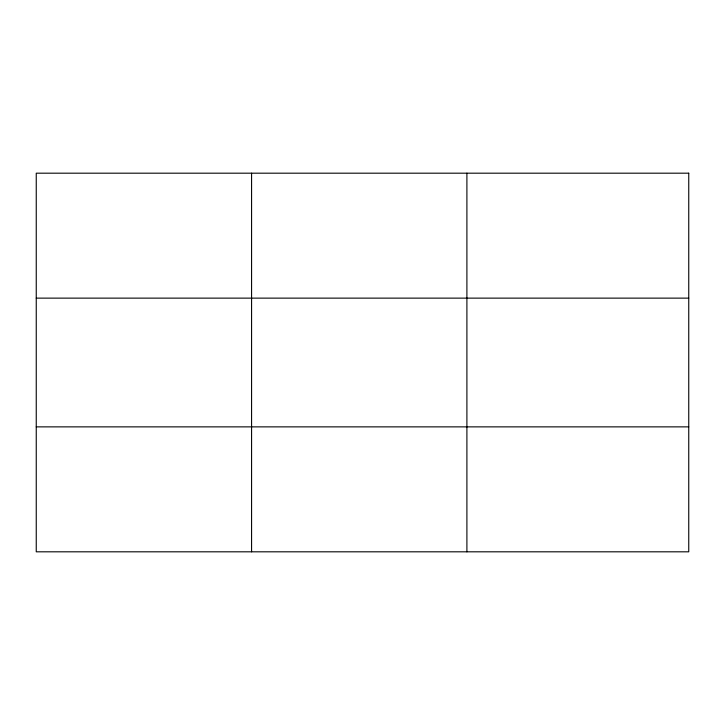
<?xml version="1.0" encoding="UTF-8"?>
<svg xmlns="http://www.w3.org/2000/svg" width="725" height="725" viewBox="0 0 725 725"><rect width="100%" height="100%" fill="white"/><g stroke="black" fill="none" stroke-linecap="round" stroke-linejoin="round"><path stroke-width="1.09" d="M251.575 551.816L251.575 173.184M466.9 551.816L466.9 173.184M36.25 298.129L688.75 298.129M36.25 426.871L688.75 426.871M688.75 173.184L36.25 173.184L36.25 551.816L688.75 551.816L688.75 173.184"/></g></svg>
